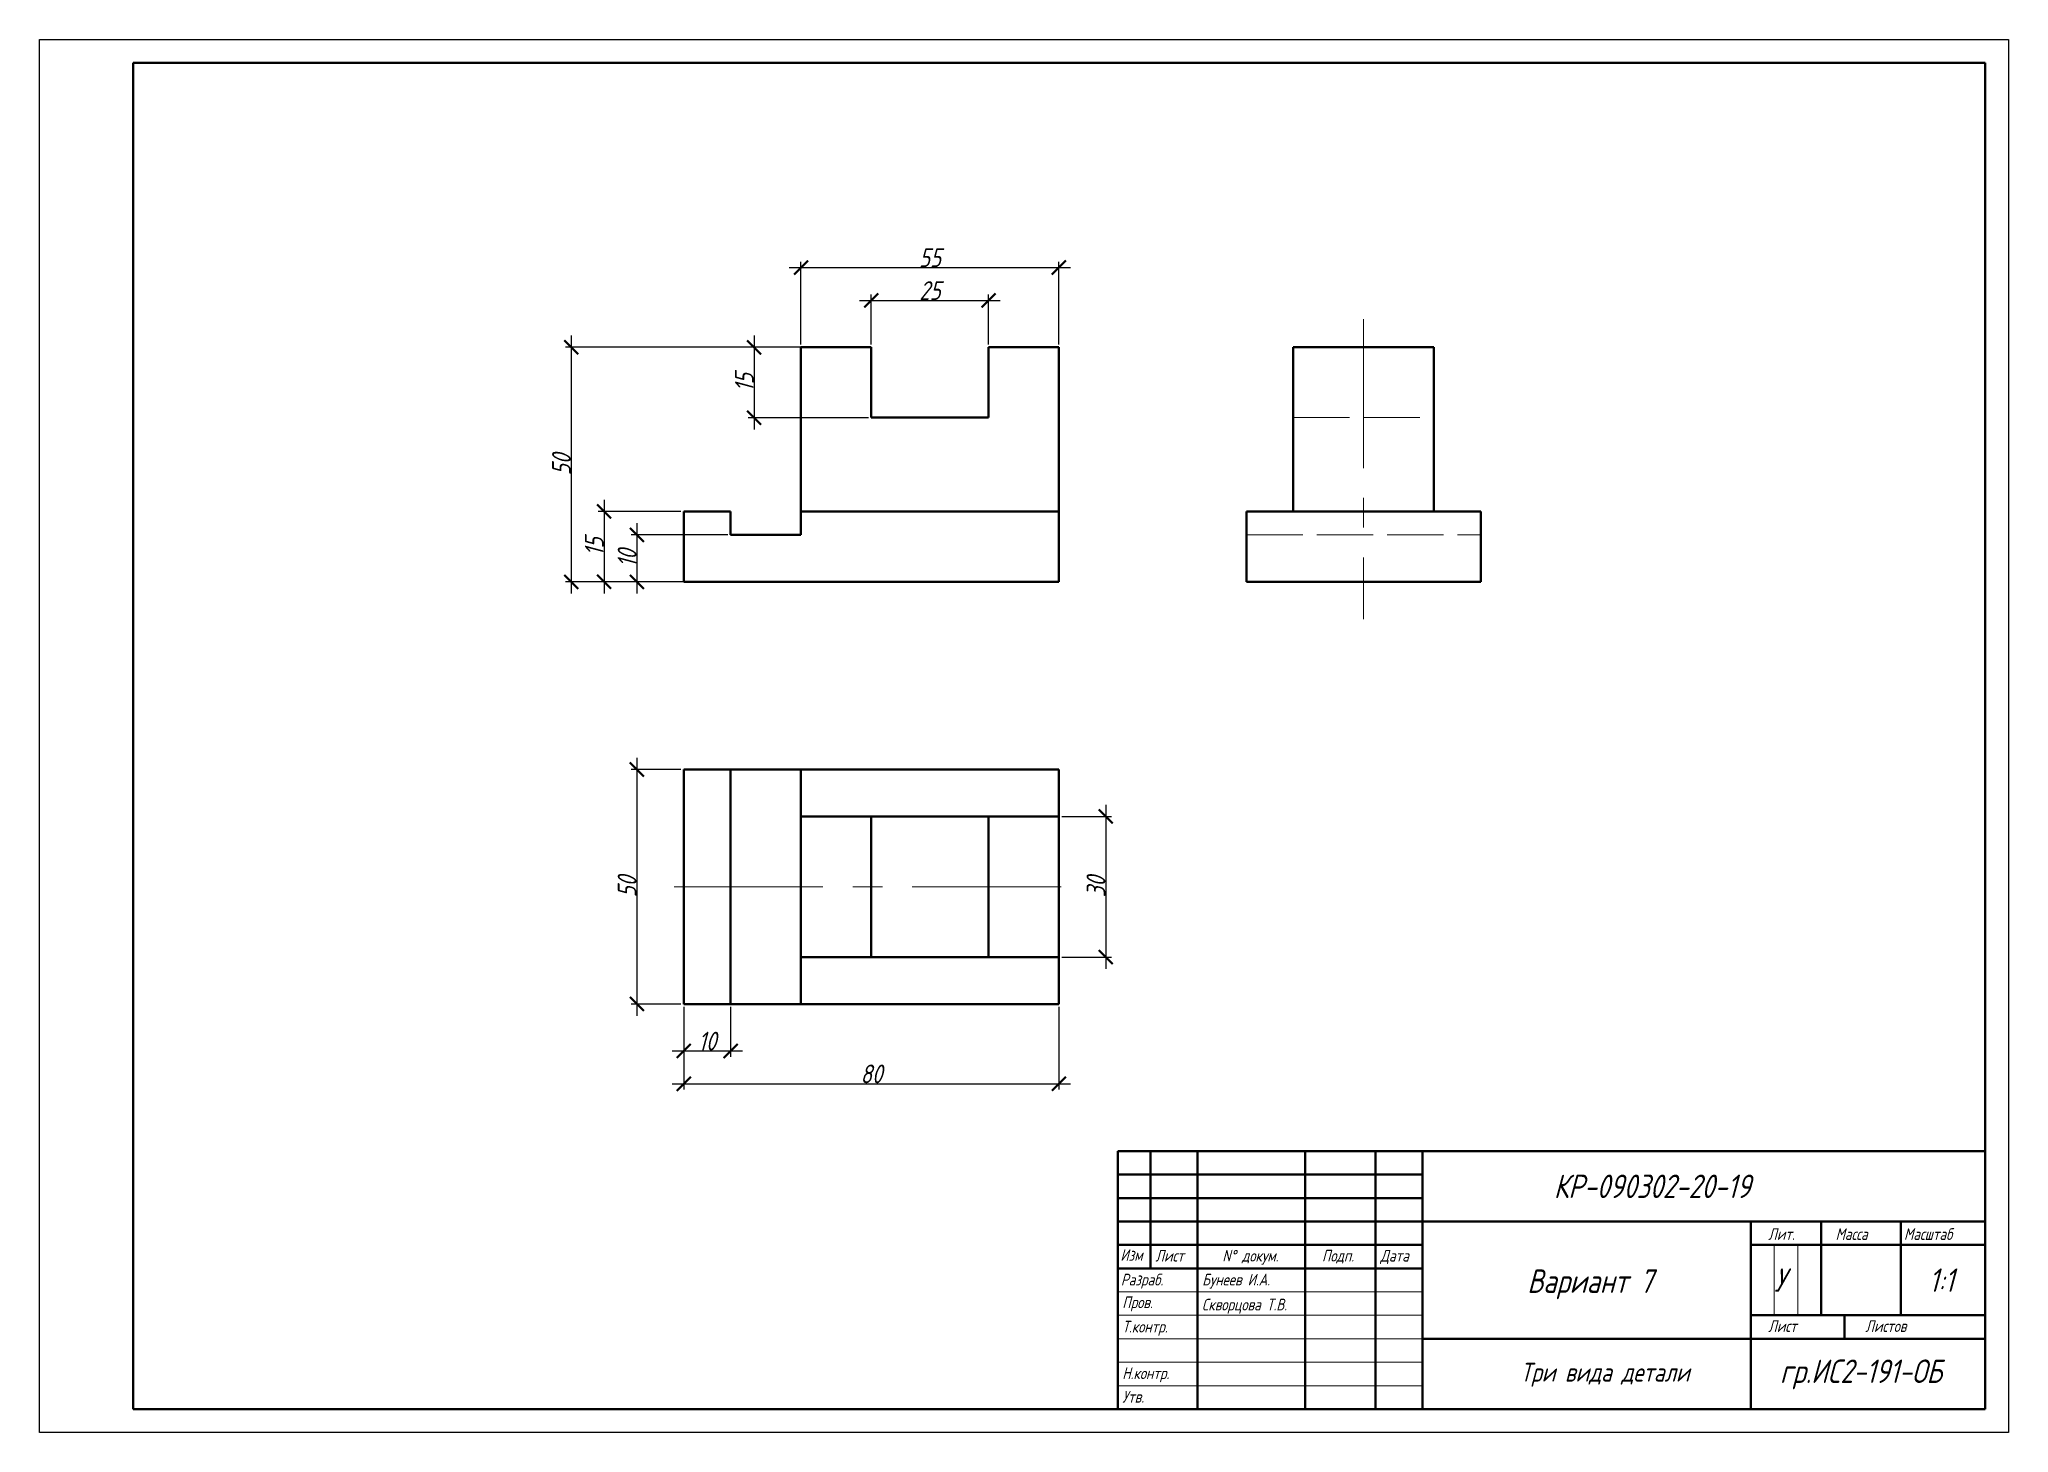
# Model space of a CAD drawing. Header units: millimetres. Extents: x 254116887 to 254117307, y 182315286 to 182315583.
import ezdxf

# ---------------------------------------------------------------- set-up
doc = ezdxf.new("R2010")
doc.units = ezdxf.units.MM
doc.linetypes.add('ACAD_ISO02W100', pattern=[15, 12, -3])
doc.linetypes.add('осевая', pattern=[50.8, 31.75, -6.35, 6.35, -6.35])
doc.layers.add('KONTUR', color=7, linetype='Continuous')
doc.layers.add('Текст', color=7, linetype='Continuous')
for name, color, linetype, lineweight in [('Осевая', 7, 'осевая', 15), ('Основная', 7, 'Continuous', 50), ('Пунктирная', 7, 'ACAD_ISO02W100', 15), ('Размеры', 7, 'Continuous', 18), ('Тонкая', 7, 'Continuous', 20)]:
    doc.layers.add(name, color=color, linetype=linetype, lineweight=lineweight)
doc.styles.get("Standard").update_dxf_attribs({"font": '', "oblique": 15, "height": 4})
doc.styles.get('Standard').set_extended_font_data('GOST Type AU')
doc.dimstyles.new('NewStyle', dxfattribs={"dimtxt": 4, "dimasz": 3, "dimexe": 1.25, "dimexo": 0.625, "dimgap": 0.09, "dimtad": 1, "dimdsep": 46, "dimtxsty": 'Standard', "dimblk": 'ARCHTICK', "dimcen": 0.09, "dimdle": 2.5, "dimadec": 0, "dimazin": 2, "dimtfac": 1, "dimtmove": 0, "dimatfit": 3, "dimldrblk": 'ARCHTICK', "dimfxl": 1, "dimarcsym": 0})

# ---------------------------------------------------------------- blocks, each defined once
blk = doc.blocks.new('A$C7FCE3E78')
for p, q in [((295, 55), (230, 55)), ((295, 50), (230, 50)), ((295, 45), (230, 45))]:
    blk.add_line(p, q)
at = {"lineweight": 50}
for p, q in [((295, 40), (230, 40)), ((295, 35), (230, 35))]:
    blk.add_line(p, q, dxfattribs=at)
at = {"layer": 'KONTUR'}
for p, q in [((0, 0), (0, 297)), ((0, 297), (420, 297)), ((420, 297), (420, 0)), ((420, 0), (0, 0))]:
    blk.add_line(p, q, dxfattribs=at)
at = {"layer": 'Основная'}
for p, q in [((20, 45), (20, 292)), ((415, 292), (20, 292)), ((415, 5), (415, 292)), ((230, 60), (230, 5)), ((415, 60), (230, 60)), ((237, 35), (237, 60)), ((247, 60), (247, 5)), ((270, 5), (270, 60)), ((285, 60), (285, 5)), ((295, 60), (295, 5)), ((20, 5), (20, 45)), ((295, 45), (415, 45)), ((365, 45), (365, 5)), ((380, 45), (380, 25)), ((397, 45), (397, 25)), ((365, 40), (415, 40)), ((415, 25), (365, 25)), ((385, 25), (385, 20)), ((415, 20), (295, 20)), ((415, 5), (20, 5))]:
    blk.add_line(p, q, dxfattribs=at)
at = {"layer": 'Тонкая'}
for p, q in [((369.99, 39.79), (369.99, 25)), ((375.07, 39.79), (375.07, 25)), ((230, 30), (295, 30)), ((295, 25), (230, 25)), ((295, 20), (230, 20))]:
    blk.add_line(p, q, dxfattribs=at)
for points in [[(230, 15), (295, 15)], [(230, 10), (295, 10)]]:
    blk.add_lwpolyline(points, dxfattribs=at)
at = {"oblique": 15}
for s, height, p in [('КР-090302-20-19', 5, (323, 50)), ('Бунеев И.А.', 2.5, (248, 31.36)), ('У', 5, (370, 30)), ('1:1', 5, (403, 30)), ('Скворцова Т.В.', 2.5, (247.95, 26.04)), ('Три вида детали', 4, (315.88, 10.87)), ('гр.ИС2-191-ОБ', 5, (371.24, 10.58))]:
    blk.add_text(s, height=height, dxfattribs=at).set_placement(p)
at = {"layer": 'Текст', "oblique": 15}
for s, height, p in [('Лит.', 2.5, (368.72, 41.07)), ('Масса', 2.5, (383.09, 41.07)), ('Масштаб', 2.5, (397.68, 41.07)), ('Изм', 2.5, (230.55, 36.61)), ('Лист', 2.5, (238.02, 36.46)), ('N%%d докум. ', 2.5, (252.3, 36.46)), ('Подп.', 2.5, (273.56, 36.46)), ('Дата', 2.5, (286.01, 36.46)), ('Разраб.', 2.5, (230.66, 31.36)), ('Вариант 7', 5, (317.34, 29.79)), ('Пров.', 2.5, (230.96, 26.53)), ('Т.контр.', 2.5, (230.96, 21.33)), ('Лист', 2.5, (368.72, 21.45)), ('Листов', 2.5, (389.44, 21.45)), ('Н.контр.', 2.5, (230.96, 11.41)), ('Утв.', 2.5, (230.96, 6.39))]:
    blk.add_text(s, height=height, dxfattribs=at).set_placement(p)
blk = doc.blocks.new('_ArchTick')
at = {"color": 0, "linetype": 'ByBlock', "const_width": 0.15}
blk.add_lwpolyline([(-0.5, -0.5), (0.5, 0.5)], dxfattribs=at)
blk = doc.blocks.new('*D30')
at = {"layer": 'Defpoints', "color": 0, "transparency": 16777216}
for p in [(254117034.06, 182315477.8), (254117014.06, 182315467.8), (254117034.06, 182315467.8)]:
    blk.add_point(p, dxfattribs=at)
at = {"layer": 'Размеры', "color": 0, "lineweight": -2, "transparency": 16777216}
for p, q in [((254117033.43, 182315477.8), (254117012.81, 182315477.8)), ((254117014.06, 182315480.3), (254117014.06, 182315465.3)), ((254117033.43, 182315467.8), (254117012.81, 182315467.8))]:
    blk.add_line(p, q, dxfattribs=at)
at = {"layer": 'Размеры', "color": 0, "lineweight": -2, "transparency": 16777216, "xscale": 3, "yscale": 3, "zscale": 3}
for p, rotation in [((254117014.06, 182315477.8), 90), ((254117014.06, 182315467.8), 270)]:
    blk.add_blockref('_ArchTick', p, dxfattribs=dict(at, rotation=rotation))
at = {"layer": 'Размеры', "color": 0, "transparency": 16777216, "insert": (254117011.97, 182315472.8), "char_height": 4, "attachment_point": 5, "rotation": 90}
blk.add_mtext('10', dxfattribs=at)
blk = doc.blocks.new('*D31')
at = {"layer": 'Defpoints', "color": 0, "transparency": 16777216}
for p in [(254117024.06, 182315482.8), (254117007.06, 182315467.8), (254117024.06, 182315467.8)]:
    blk.add_point(p, dxfattribs=at)
at = {"layer": 'Размеры', "color": 0, "lineweight": -2, "transparency": 16777216}
for p, q in [((254117023.43, 182315482.8), (254117005.81, 182315482.8)), ((254117007.06, 182315485.3), (254117007.06, 182315465.3)), ((254117023.43, 182315467.8), (254117005.81, 182315467.8))]:
    blk.add_line(p, q, dxfattribs=at)
at = {"layer": 'Размеры', "color": 0, "lineweight": -2, "transparency": 16777216, "xscale": 3, "yscale": 3, "zscale": 3}
for p, rotation in [((254117007.06, 182315482.8), 90), ((254117007.06, 182315467.8), 270)]:
    blk.add_blockref('_ArchTick', p, dxfattribs=dict(at, rotation=rotation))
at = {"layer": 'Размеры', "color": 0, "transparency": 16777216, "insert": (254117004.97, 182315475.3), "char_height": 4, "attachment_point": 5, "rotation": 90}
blk.add_mtext('15', dxfattribs=at)
blk = doc.blocks.new('*D33')
at = {"layer": 'Defpoints', "color": 0, "transparency": 16777216}
for p in [(254117049.06, 182315517.8), (254117000.06, 182315467.8), (254117049.06, 182315467.8)]:
    blk.add_point(p, dxfattribs=at)
at = {"layer": 'Размеры', "color": 0, "lineweight": -2, "transparency": 16777216}
for p, q in [((254117000.06, 182315520.3), (254117000.06, 182315465.3)), ((254117048.43, 182315517.8), (254116998.81, 182315517.8)), ((254117048.43, 182315467.8), (254116998.81, 182315467.8))]:
    blk.add_line(p, q, dxfattribs=at)
at = {"layer": 'Размеры', "color": 0, "lineweight": -2, "transparency": 16777216, "xscale": 3, "yscale": 3, "zscale": 3}
for p, rotation in [((254117000.06, 182315517.8), 90), ((254117000.06, 182315467.8), 270)]:
    blk.add_blockref('_ArchTick', p, dxfattribs=dict(at, rotation=rotation))
at = {"layer": 'Размеры', "color": 0, "transparency": 16777216, "insert": (254116997.97, 182315492.8), "char_height": 4, "attachment_point": 5, "rotation": 90}
blk.add_mtext('50', dxfattribs=at)
blk = doc.blocks.new('*D35')
at = {"layer": 'Defpoints', "color": 0, "transparency": 16777216}
for p in [(254117064.06, 182315517.8), (254117039.06, 182315502.8), (254117064.06, 182315502.8)]:
    blk.add_point(p, dxfattribs=at)
at = {"layer": 'Размеры', "color": 0, "lineweight": -2, "transparency": 16777216}
for p, q in [((254117039.06, 182315520.3), (254117039.06, 182315500.3)), ((254117063.43, 182315517.8), (254117037.81, 182315517.8)), ((254117063.43, 182315502.8), (254117037.81, 182315502.8))]:
    blk.add_line(p, q, dxfattribs=at)
at = {"layer": 'Размеры', "color": 0, "lineweight": -2, "transparency": 16777216, "xscale": 3, "yscale": 3, "zscale": 3}
for p, rotation in [((254117039.06, 182315517.8), 90), ((254117039.06, 182315502.8), 270)]:
    blk.add_blockref('_ArchTick', p, dxfattribs=dict(at, rotation=rotation))
at = {"layer": 'Размеры', "color": 0, "transparency": 16777216, "insert": (254117036.97, 182315510.3), "char_height": 4, "attachment_point": 5, "rotation": 90}
blk.add_mtext('15', dxfattribs=at)
blk = doc.blocks.new('*D38')
at = {"layer": 'Defpoints', "color": 0, "transparency": 16777216}
for p in [(254117089.06, 182315527.8), (254117064.06, 182315517.8), (254117089.06, 182315517.8)]:
    blk.add_point(p, dxfattribs=at)
at = {"layer": 'Размеры', "color": 0, "lineweight": -2, "transparency": 16777216}
for p, q in [((254117061.56, 182315527.8), (254117091.56, 182315527.8)), ((254117064.06, 182315518.43), (254117064.06, 182315529.05)), ((254117089.06, 182315518.43), (254117089.06, 182315529.05))]:
    blk.add_line(p, q, dxfattribs=at)
at = {"layer": 'Размеры', "color": 0, "lineweight": -2, "transparency": 16777216, "xscale": 3, "yscale": 3, "zscale": 3, "rotation": 180}
blk.add_blockref('_ArchTick', (254117064.06, 182315527.8), dxfattribs=at)
at = {"layer": 'Размеры', "color": 0, "lineweight": -2, "transparency": 16777216, "xscale": 3, "yscale": 3, "zscale": 3}
blk.add_blockref('_ArchTick', (254117089.06, 182315527.8), dxfattribs=at)
at = {"layer": 'Размеры', "color": 0, "transparency": 16777216, "insert": (254117076.56, 182315529.9), "char_height": 4, "attachment_point": 5}
blk.add_mtext('25', dxfattribs=at)
blk = doc.blocks.new('*D39')
at = {"layer": 'Defpoints', "color": 0, "transparency": 16777216}
for p in [(254117104.06, 182315534.8), (254117049.06, 182315517.8), (254117104.06, 182315517.8)]:
    blk.add_point(p, dxfattribs=at)
at = {"layer": 'Размеры', "color": 0, "lineweight": -2, "transparency": 16777216}
for p, q in [((254117046.56, 182315534.8), (254117106.56, 182315534.8)), ((254117049.06, 182315518.43), (254117049.06, 182315536.05)), ((254117104.06, 182315518.43), (254117104.06, 182315536.05))]:
    blk.add_line(p, q, dxfattribs=at)
at = {"layer": 'Размеры', "color": 0, "lineweight": -2, "transparency": 16777216, "xscale": 3, "yscale": 3, "zscale": 3, "rotation": 180}
blk.add_blockref('_ArchTick', (254117049.06, 182315534.8), dxfattribs=at)
at = {"layer": 'Размеры', "color": 0, "lineweight": -2, "transparency": 16777216, "xscale": 3, "yscale": 3, "zscale": 3}
blk.add_blockref('_ArchTick', (254117104.06, 182315534.8), dxfattribs=at)
at = {"layer": 'Размеры', "color": 0, "transparency": 16777216, "insert": (254117076.56, 182315536.9), "char_height": 4, "attachment_point": 5}
blk.add_mtext('55', dxfattribs=at)
blk = doc.blocks.new('*D41')
at = {"layer": 'Defpoints', "color": 0, "transparency": 16777216}
for p in [(254117024.06, 182315427.8), (254117014.06, 182315377.8), (254117024.06, 182315377.8)]:
    blk.add_point(p, dxfattribs=at)
at = {"layer": 'Размеры', "color": 0, "lineweight": -2, "transparency": 16777216}
for p, q in [((254117023.43, 182315427.8), (254117012.81, 182315427.8)), ((254117014.06, 182315430.3), (254117014.06, 182315375.3)), ((254117023.43, 182315377.8), (254117012.81, 182315377.8))]:
    blk.add_line(p, q, dxfattribs=at)
at = {"layer": 'Размеры', "color": 0, "lineweight": -2, "transparency": 16777216, "xscale": 3, "yscale": 3, "zscale": 3}
for p, rotation in [((254117014.06, 182315427.8), 90), ((254117014.06, 182315377.8), 270)]:
    blk.add_blockref('_ArchTick', p, dxfattribs=dict(at, rotation=rotation))
at = {"layer": 'Размеры', "color": 0, "transparency": 16777216, "insert": (254117011.97, 182315402.8), "char_height": 4, "attachment_point": 5, "rotation": 90}
blk.add_mtext('50', dxfattribs=at)
blk = doc.blocks.new('*D44')
at = {"layer": 'Defpoints', "color": 0, "transparency": 16777216}
for p in [(254117024.06, 182315377.8), (254117034.06, 182315377.8), (254117034.06, 182315367.8)]:
    blk.add_point(p, dxfattribs=at)
at = {"layer": 'Размеры', "color": 0, "lineweight": -2, "transparency": 16777216}
for p, q in [((254117024.06, 182315377.18), (254117024.06, 182315366.55)), ((254117034.06, 182315377.18), (254117034.06, 182315366.55)), ((254117021.56, 182315367.8), (254117036.56, 182315367.8))]:
    blk.add_line(p, q, dxfattribs=at)
at = {"layer": 'Размеры', "color": 0, "lineweight": -2, "transparency": 16777216, "xscale": 3, "yscale": 3, "zscale": 3, "rotation": 180}
blk.add_blockref('_ArchTick', (254117024.06, 182315367.8), dxfattribs=at)
at = {"layer": 'Размеры', "color": 0, "lineweight": -2, "transparency": 16777216, "xscale": 3, "yscale": 3, "zscale": 3}
blk.add_blockref('_ArchTick', (254117034.06, 182315367.8), dxfattribs=at)
at = {"layer": 'Размеры', "color": 0, "transparency": 16777216, "insert": (254117029.06, 182315369.9), "char_height": 4, "attachment_point": 5}
blk.add_mtext('10', dxfattribs=at)
blk = doc.blocks.new('*D45')
at = {"layer": 'Defpoints', "color": 0, "transparency": 16777216}
for p in [(254117024.06, 182315377.8), (254117104.06, 182315377.8), (254117104.06, 182315360.8)]:
    blk.add_point(p, dxfattribs=at)
at = {"layer": 'Размеры', "color": 0, "lineweight": -2, "transparency": 16777216}
for p, q in [((254117024.06, 182315377.18), (254117024.06, 182315359.55)), ((254117104.06, 182315377.18), (254117104.06, 182315359.55)), ((254117021.56, 182315360.8), (254117106.56, 182315360.8))]:
    blk.add_line(p, q, dxfattribs=at)
at = {"layer": 'Размеры', "color": 0, "lineweight": -2, "transparency": 16777216, "xscale": 3, "yscale": 3, "zscale": 3, "rotation": 180}
blk.add_blockref('_ArchTick', (254117024.06, 182315360.8), dxfattribs=at)
at = {"layer": 'Размеры', "color": 0, "lineweight": -2, "transparency": 16777216, "xscale": 3, "yscale": 3, "zscale": 3}
blk.add_blockref('_ArchTick', (254117104.06, 182315360.8), dxfattribs=at)
at = {"layer": 'Размеры', "color": 0, "transparency": 16777216, "insert": (254117064.06, 182315362.9), "char_height": 4, "attachment_point": 5}
blk.add_mtext('80', dxfattribs=at)
blk = doc.blocks.new('*D47')
at = {"layer": 'Defpoints', "color": 0, "transparency": 16777216}
for p in [(254117104.06, 182315417.8), (254117104.06, 182315387.8), (254117114.06, 182315387.8)]:
    blk.add_point(p, dxfattribs=at)
at = {"layer": 'Размеры', "color": 0, "lineweight": -2, "transparency": 16777216}
for p, q in [((254117114.06, 182315420.3), (254117114.06, 182315385.3)), ((254117104.68, 182315417.8), (254117115.31, 182315417.8)), ((254117104.68, 182315387.8), (254117115.31, 182315387.8))]:
    blk.add_line(p, q, dxfattribs=at)
at = {"layer": 'Размеры', "color": 0, "lineweight": -2, "transparency": 16777216, "xscale": 3, "yscale": 3, "zscale": 3}
for p, rotation in [((254117114.06, 182315417.8), 90), ((254117114.06, 182315387.8), 270)]:
    blk.add_blockref('_ArchTick', p, dxfattribs=dict(at, rotation=rotation))
at = {"layer": 'Размеры', "color": 0, "transparency": 16777216, "insert": (254117111.97, 182315402.8), "char_height": 4, "attachment_point": 5, "rotation": 90}
blk.add_mtext('30', dxfattribs=at)

msp = doc.modelspace()

# ---------------------------------------------------------------- linework, layer by layer
at = {"layer": 'Осевая'}
for p, q in [((254117169.06, 182315523.811), (254117169.06, 182315459.825)), ((254117021.991, 182315402.804), (254117106.04, 182315402.804))]:
    msp.add_line(p, q, dxfattribs=at)
at = {"layer": 'Основная'}
for p, q in [((254117064.06, 182315517.804), (254117049.06, 182315517.804)), ((254117049.06, 182315517.804), (254117049.06, 182315482.804)), ((254117064.06, 182315502.804), (254117064.06, 182315517.804)), ((254117104.06, 182315517.804), (254117089.06, 182315517.804)), ((254117089.06, 182315517.804), (254117089.06, 182315502.804)), ((254117104.06, 182315467.804), (254117104.06, 182315517.804)), ((254117154.06, 182315517.804), (254117154.06, 182315482.804)), ((254117154.06, 182315517.804), (254117184.06, 182315517.804)), ((254117184.06, 182315517.804), (254117184.06, 182315482.804)), ((254117089.06, 182315502.804), (254117064.06, 182315502.804)), ((254117024.06, 182315467.804), (254117024.06, 182315482.804)), ((254117024.06, 182315482.804), (254117034.06, 182315482.804)), ((254117034.06, 182315482.804), (254117034.06, 182315477.804)), ((254117049.06, 182315477.804), (254117049.06, 182315482.804)), ((254117049.06, 182315482.804), (254117104.06, 182315482.804)), ((254117144.06, 182315467.804), (254117144.06, 182315482.804)), ((254117144.06, 182315482.804), (254117194.06, 182315482.804)), ((254117194.06, 182315482.804), (254117194.06, 182315467.804)), ((254117034.06, 182315477.804), (254117049.06, 182315477.804)), ((254117024.06, 182315467.804), (254117104.06, 182315467.804)), ((254117144.06, 182315467.804), (254117194.06, 182315467.804)), ((254117024.06, 182315427.804), (254117104.06, 182315427.804)), ((254117024.06, 182315427.804), (254117024.06, 182315377.804)), ((254117034.06, 182315427.804), (254117034.06, 182315377.804)), ((254117049.06, 182315427.804), (254117049.06, 182315377.804)), ((254117104.06, 182315377.804), (254117104.06, 182315427.804)), ((254117104.06, 182315417.804), (254117049.06, 182315417.804)), ((254117064.06, 182315417.804), (254117064.06, 182315387.804)), ((254117089.06, 182315417.804), (254117089.06, 182315387.804)), ((254117104.06, 182315387.804), (254117049.06, 182315387.804)), ((254117024.06, 182315377.804), (254117104.06, 182315377.804))]:
    msp.add_line(p, q, dxfattribs=at)
at = {"layer": 'Пунктирная'}
for p, q in [((254117154.06, 182315502.804), (254117184.06, 182315502.804)), ((254117144.06, 182315477.804), (254117194.06, 182315477.804))]:
    msp.add_line(p, q, dxfattribs=at)

# ---------------------------------------------------------------- block references
at = {"layer": 'Основная'}
msp.add_blockref('A$C7FCE3E78', (254116886.624, 182315286.441), dxfattribs=at)

# ---------------------------------------------------------------- dimensions: what is measured, and where the dimension line sits
at = {"layer": 'Размеры'}
dim = msp.add_aligned_dim(p1=(254117049.06, 182315517.804), p2=(254117104.06, 182315517.804), distance=17, dimstyle='NewStyle', dxfattribs=at)
dim.commit()
dim.dimension.update_dxf_attribs({"geometry": '*D39', "text_midpoint": (254117076.56, 182315536.895)})
for base, p1, p2, picture, middle in [((254117089.06, 182315527.804), (254117064.06, 182315517.804), (254117089.06, 182315517.804), '*D38', (254117076.56, 182315529.897)), ((254117034.06, 182315367.804), (254117024.06, 182315377.804), (254117034.06, 182315377.804), '*D44', (254117029.06, 182315369.895)), ((254117104.06, 182315360.804), (254117024.06, 182315377.804), (254117104.06, 182315377.804), '*D45', (254117064.06, 182315362.895))]:
    dim = msp.add_linear_dim(base=base, p1=p1, p2=p2, dimstyle='NewStyle', dxfattribs=at)
    dim.commit()
    dim.dimension.update_dxf_attribs({"geometry": picture, "text_midpoint": middle})
for base, p1, p2, picture, middle in [((254117000.06, 182315467.804), (254117049.06, 182315517.804), (254117049.06, 182315467.804), '*D33', (254116997.968, 182315492.804)), ((254117039.06, 182315502.804), (254117064.06, 182315517.804), (254117064.06, 182315502.804), '*D35', (254117036.968, 182315510.304)), ((254117007.06, 182315467.804), (254117024.06, 182315482.804), (254117024.06, 182315467.804), '*D31', (254117004.968, 182315475.304)), ((254117014.06, 182315467.804), (254117034.06, 182315477.804), (254117034.06, 182315467.804), '*D30', (254117011.968, 182315472.804)), ((254117014.06, 182315377.804), (254117024.06, 182315427.804), (254117024.06, 182315377.804), '*D41', (254117011.968, 182315402.804)), ((254117114.06, 182315387.804), (254117104.06, 182315417.804), (254117104.06, 182315387.804), '*D47', (254117111.968, 182315402.804))]:
    dim = msp.add_linear_dim(base=base, p1=p1, p2=p2, angle=90, dimstyle='NewStyle', dxfattribs=at)
    dim.commit()
    dim.dimension.update_dxf_attribs({"geometry": picture, "text_midpoint": middle})

doc.saveas('drawing.dxf')
